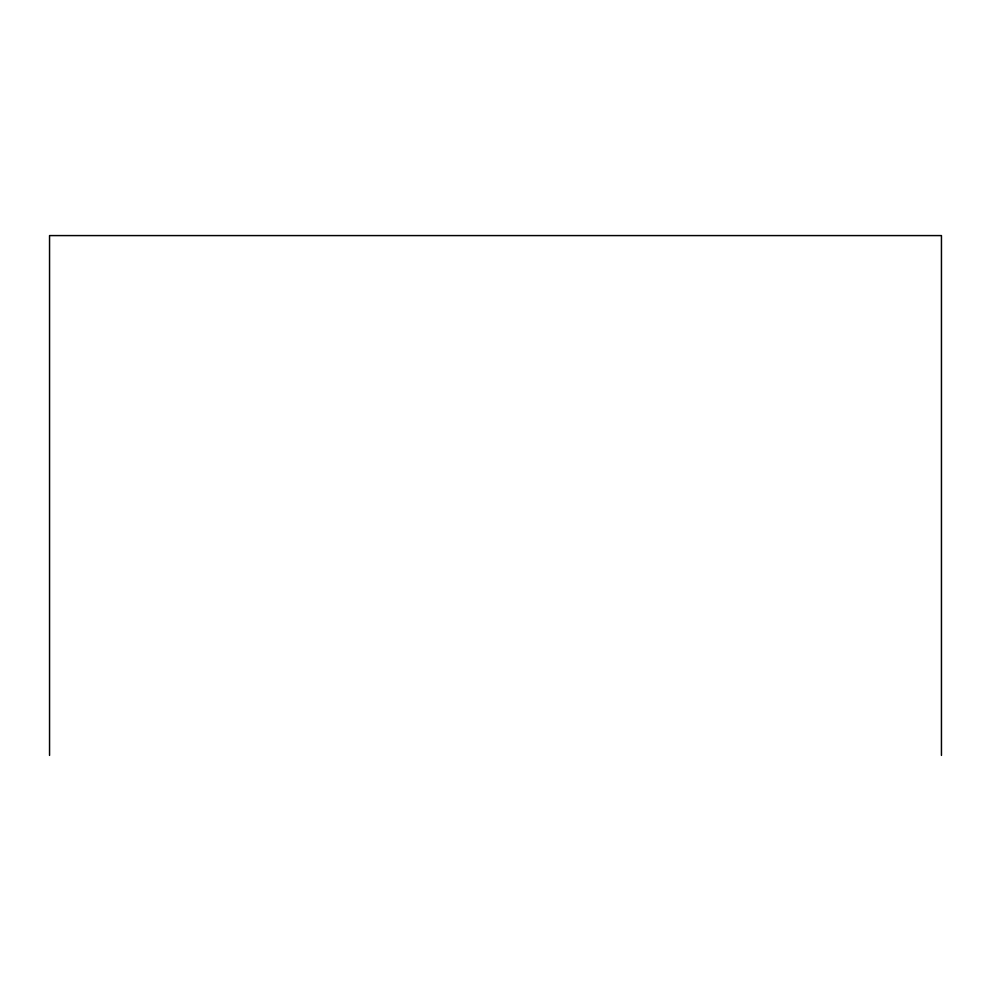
<?xml version="1.0" encoding="UTF-8"?>
<svg xmlns="http://www.w3.org/2000/svg" width="991" height="991" viewBox="0 0 991 991"><rect width="100%" height="100%" fill="white"/><g stroke="black" fill="none" stroke-linecap="round" stroke-linejoin="round"><path stroke-width="1.49" d="M941.45 755.415L941.45 235.585L49.55 235.585L49.55 755.415"/></g></svg>
